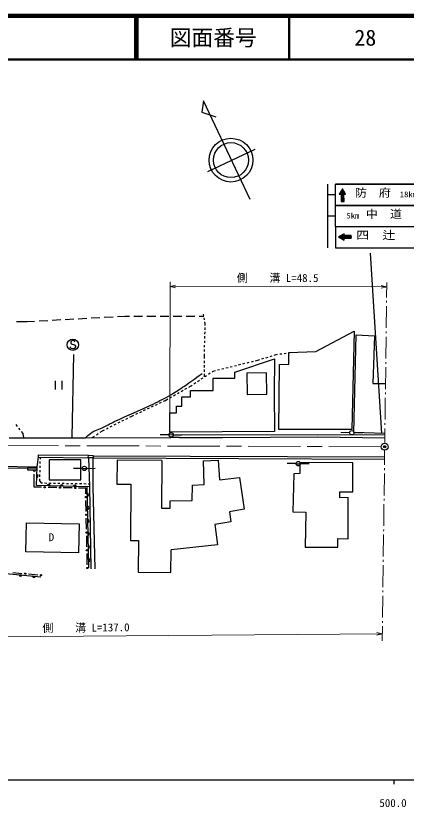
# Model space of a CAD drawing. Units: millimetres, scale not verified. Extents: x 40000 to 680000, y 20000 to 380000.
# Drawn here: x 481344 to 570866, y 198715 to 380000 of the extents above; entities that cross this region are included whole.
import ezdxf
from ezdxf.enums import TextEntityAlignment as Align

# ---------------------------------------------------------------- set-up
doc = ezdxf.new("R2010")
doc.units = ezdxf.units.MM
doc.header["$LTSCALE"] = 1000
doc.header["$PDMODE"] = 32
doc.header["$PDSIZE"] = 500
doc.linetypes.add('CHAIN', pattern=[18.5, 12, -1.5, 3.5, -1.5])
for name, color, linetype, lineweight in [('M-BGD', 7, 'Continuous', 25), ('M-BMK', 2, 'CHAIN', 13), ('M-BMK-HTXT', 7, 'Continuous', 13), ('M-BMK-SRVR', 3, 'Continuous', 25), ('M-STR-HTXT', 7, 'Continuous', 13), ('M-STR-STRC', 7, 'Continuous', 25), ('M-TTL', 2, 'Continuous', 140), ('M-TTL-BAND', 7, 'Continuous', 25), ('M-TTL-LINE', 7, 'Continuous', 50)]:
    doc.layers.add(name, color=color, linetype=linetype, lineweight=lineweight)
doc.layers.add('M-OTRS', color=6, linetype='Continuous')
doc.layers.add('M-TTL-TXT', color=7, linetype='Continuous')
doc.styles.add('ＭＳ ゴシック', font='')
doc.styles.get('ＭＳ ゴシック').set_extended_font_data('MS Gothic')

msp = doc.modelspace()

# ---------------------------------------------------------------- linework, layer by layer
at = {"layer": 'M-BGD'}
for p, q in [((524377, 360528), (524036, 357951)), ((535049, 337920), (524377, 360528)), ((524036, 357951), (527205, 356850)), ((525396, 344363), (536217, 349430)), ((488662, 310153), (486666, 310040)), ((491658, 310321), (489661, 310209)), ((494653, 310490), (492656, 310378)), ((497648, 310659), (495651, 310546)), ((500643, 310828), (498647, 310715)), ((503639, 310996), (501642, 310884)), ((506365, 311150), (504637, 311053)), ((507419, 311149), (506365, 311150)), ((510419, 311146), (508419, 311148)), ((513419, 311143), (511419, 311145)), ((516419, 311140), (514419, 311142)), ((519419, 311137), (517419, 311139)), ((522419, 311134), (520419, 311136)), ((524474, 311132), (523419, 311134)), ((524432, 311342), (524369, 311659)), ((524628, 310361), (524530, 310851)), ((483939, 309887), (481525, 309861)), ((485667, 309984), (483939, 309887)), ((524790, 309553), (524726, 309871)), ((524748, 308082), (524762, 308582)), ((524776, 309082), (524790, 309553)), ((524692, 306083), (524706, 306583)), ((524720, 307083), (524734, 307582)), ((524635, 304084), (524649, 304584)), ((524663, 305083), (524677, 305583)), ((524607, 303084), (524621, 303584)), ((542851, 302677), (543346, 302750)), ((543841, 302822), (544165, 302869)), ((524579, 302113), (524593, 302584)), ((524583, 301462), (524579, 302113)), ((524590, 300462), (524587, 300962)), ((536331, 300988), (536845, 301113)), ((536845, 301113), (537272, 301245)), ((537749, 301393), (538227, 301541)), ((538705, 301689), (539182, 301837)), ((539660, 301985), (540137, 302133)), ((540615, 302281), (541042, 302413)), ((541042, 302413), (541367, 302461)), ((541862, 302533), (542356, 302605)), ((524597, 299462), (524593, 299962)), ((528556, 299102), (529042, 299220)), ((529528, 299338), (530014, 299456)), ((530500, 299574), (530986, 299692)), ((531472, 299810), (531958, 299927)), ((532444, 300045), (532929, 300163)), ((533415, 300281), (533901, 300399)), ((534387, 300517), (534873, 300635)), ((535359, 300752), (535845, 300870)), ((524603, 298462), (524600, 298962)), ((524611, 297310), (524606, 297962)), ((524690, 297363), (525106, 297640)), ((525522, 297917), (525938, 298194)), ((526355, 298471), (526584, 298624)), ((526584, 298624), (527099, 298749)), ((527584, 298867), (528070, 298984)), ((490405, 296391), (490405, 294391)), ((491905, 296391), (491905, 294391)), ((522192, 295701), (522609, 295978)), ((523025, 296255), (523441, 296532)), ((523857, 296809), (524274, 297086)), ((518385, 293466), (518819, 293714)), ((519254, 293962), (519688, 294210)), ((520122, 294457), (520556, 294705)), ((520991, 294953), (521546, 295271)), ((521546, 295271), (521776, 295423)), ((515191, 291691), (515658, 291909)), ((515658, 291909), (516214, 292227)), ((516648, 292474), (517083, 292722)), ((517517, 292970), (517951, 293218)), ((511567, 289998), (512020, 290210)), ((512473, 290421), (512926, 290633)), ((513379, 290845), (513832, 291056)), ((514285, 291268), (514738, 291479)), ((507479, 288075), (507930, 288298)), ((507930, 288298), (508396, 288516)), ((508849, 288728), (509302, 288940)), ((509755, 289151), (510208, 289363)), ((510661, 289575), (511114, 289786)), ((503896, 286296), (504344, 286518)), ((504792, 286741), (505240, 286963)), ((505688, 287185), (506136, 287408)), ((506583, 287630), (507031, 287852)), ((481752, 285959), (481448, 286356)), ((482361, 285165), (482056, 285562)), ((483016, 284310), (482665, 284768)), ((500664, 284588), (501207, 284960)), ((501207, 284960), (501657, 285184)), ((502105, 285406), (502553, 285629)), ((503001, 285851), (503449, 286073)), ((558423, 285272), (541654, 285252)), ((483180, 283333), (483016, 284310)), ((498883, 283367), (499426, 283740)), ((499839, 284022), (500251, 284305)), ((516450, 284005), (514450, 283994)), ((518851, 283431), (516885, 283416)), ((517450, 284002), (519450, 283979)), ((557898, 284500), (555899, 284555)), ((558898, 284492), (560897, 284518)), ((486519, 278878), (486520, 279396)), ((486520, 279396), (497978, 279326)), ((499072, 279234), (565907, 278948)), ((486887, 277926), (486874, 277426)), ((486913, 278874), (486901, 278426)), ((499066, 278751), (565901, 278465)), ((545606, 277410), (543606, 277426)), ((545606, 277406), (546606, 277406)), ((546606, 277414), (548606, 277446)), ((428548, 276947), (486206, 276343)), ((430114, 277288), (486219, 276701)), ((486833, 275927), (486820, 275427)), ((486860, 276926), (486847, 276426)), ((496566, 276313), (494566, 276329)), ((496566, 276310), (497566, 276310)), ((497566, 276318), (499566, 276350)), ((485586, 272042), (485578, 275033)), ((486779, 273927), (486767, 273478)), ((486806, 274927), (486793, 274427)), ((487233, 272005), (485586, 272042)), ((486767, 273478), (487142, 273000)), ((487142, 273000), (487449, 272995)), ((487949, 272986), (488449, 272977)), ((490732, 271929), (488732, 271973)), ((488949, 272968), (489449, 272959)), ((489949, 272950), (490449, 272942)), ((490949, 272933), (491449, 272924)), ((491949, 272915), (492448, 272906)), ((492948, 272897), (493448, 272889)), ((493948, 272880), (494448, 272871)), ((494948, 272862), (495448, 272853)), ((495948, 272844), (496448, 272835)), ((496948, 272827), (497448, 272818)), ((497948, 272809), (498255, 272804)), ((498280, 272158), (498585, 253281)), ((494231, 271852), (492232, 271896)), ((497377, 271783), (495731, 271819)), ((497403, 270502), (497377, 271783)), ((497486, 266440), (497434, 269002)), ((497568, 262379), (497516, 264940)), ((497650, 258317), (497598, 260879)), ((497732, 254255), (497680, 256817)), ((480626, 252485), (482756, 252280)), ((484249, 252136), (486380, 251931))]:
    msp.add_line(p, q, dxfattribs=at)
for points in [[(541654, 285252), (541795, 300154), (543969, 300204), (543985, 302843), (550138, 303120), (558906, 307750), (558423, 285272)], [(565974, 284351), (558871, 284517), (559373, 306889), (563580, 306715), (563231, 295762), (566115, 295737)], [(531576, 298382), (540671, 301401), (540596, 293634), (540646, 284738)], [(540646, 284738), (516695, 284653), (516680, 289047), (518180, 289053), (518175, 290591), (519429, 290596), (519421, 292736), (521396, 292743), (521391, 294138), (526611, 294157), (526601, 297010), (531581, 297028), (531576, 298382)], [(479849, 283326), (497330, 283363), (516885, 283416)], [(516694, 284088), (528728, 284050), (550602, 284057), (565969, 284008)], [(518851, 283431), (528729, 283400), (550592, 283540), (565961, 283358)], [(486219, 276701), (486519, 278878), (497971, 278768)], [(498026, 278742), (498280, 272158), (497676, 272078)], [(499552, 253297), (499116, 272201), (499048, 278729)], [(514823, 278152), (504576, 278245), (504525, 272736), (507747, 272707), (507630, 259840), (509473, 259823), (509407, 252577), (516901, 252509), (516948, 257703)], [(514823, 278152), (514741, 267211), (516707, 267234), (516730, 268895), (521784, 268942), (521831, 272452), (524521, 272615), (524381, 278043), (527750, 278207), (528031, 273692), (532605, 274218), (533681, 266965), (530347, 266392), (530628, 264076), (526954, 263491), (527633, 258811), (516948, 257703)], [(430175, 276930), (431711, 267874), (432571, 256486), (431676, 252116), (459945, 254108), (487091, 251493)], [(498052, 253512), (497676, 272078), (486063, 272443), (486219, 276701)]]:
    msp.add_lwpolyline(points, dxfattribs=at)
for points in [[(534348, 298115), (534423, 293236), (538872, 293304), (538797, 298183)], [(497978, 279326), (499073, 279312), (499066, 278728), (497971, 278742)], [(489013, 273697), (496282, 273728), (496262, 278293), (488994, 278262)], [(558626, 277614), (546514, 277669), (546491, 275119), (545087, 275072), (544862, 266350), (547872, 266303), (547720, 258286), (555192, 258286), (555192, 260251), (557531, 260220), (557566, 269630), (555648, 269583), (555663, 270955), (558596, 270924)], [(486206, 276343), (484058, 276366), (484054, 275979), (486202, 275957)], [(483776, 263841), (495873, 263607), (495744, 256954), (483648, 257188)]]:
    msp.add_lwpolyline(points, close=True, dxfattribs=at)
for centre, radius in [((530673, 346939), 5016), ((530673, 346939), 4013), ((558398, 284486), 500), ((516950, 284007), 500), ((546106, 277406), 500), ((485576, 275783), 150), ((485576, 275783), 120), ((485576, 275783), 100), ((497066, 276310), 500), ((487983, 271989), 150), ((487983, 271989), 120), ((487983, 271989), 100), ((491482, 271912), 150), ((491482, 271912), 120), ((491482, 271912), 100), ((494981, 271835), 150), ((494981, 271835), 120), ((494981, 271835), 100), ((497419, 269752), 150), ((497419, 269752), 120), ((497419, 269752), 100), ((497501, 265690), 150), ((497501, 265690), 120), ((497501, 265690), 100), ((497583, 261629), 150), ((497583, 261629), 120), ((497583, 261629), 100), ((497665, 257567), 150), ((497665, 257567), 120), ((497665, 257567), 100), ((483503, 252208), 150), ((483503, 252208), 120), ((483503, 252208), 100), ((487126, 251859), 150), ((497747, 253506), 150), ((497747, 253506), 120), ((497747, 253506), 100), ((487126, 251859), 120), ((487126, 251859), 100)]:
    msp.add_circle(centre, radius, dxfattribs=at)
for centre, radius, start, end in [((486087, 274574), 354, 276.6996, 79.10478), ((486087, 274574), 283, 278.92364, 76.88074), ((486087, 274574), 212, 282.66997, 73.13442), ((486087, 274574), 142, 290.3817, 65.42269), ((486087, 274574), 100, 300.69936, 55.10502), ((488870, 272301), 354, 6.99924, 169.40442), ((488870, 272301), 283, 9.22328, 167.18038), ((488870, 272301), 212, 12.96961, 163.43406), ((488870, 272301), 142, 20.68134, 155.72233), ((488870, 272301), 100, 30.999, 145.40466), ((491868, 272207), 354, 6.99924, 169.40442), ((491868, 272207), 283, 9.22328, 167.18038), ((491868, 272207), 212, 12.96961, 163.43406), ((491868, 272207), 142, 20.68134, 155.72233), ((491868, 272207), 100, 30.999, 145.40466), ((494867, 272112), 354, 6.99924, 169.40442), ((494867, 272112), 283, 9.22328, 167.18038), ((494867, 272112), 212, 12.96961, 163.43406), ((494867, 272112), 142, 20.68134, 155.72233), ((494867, 272112), 100, 30.999, 145.40466), ((497658, 270292), 354, 279.95698, 82.36215), ((497658, 270292), 283, 282.18102, 80.13812), ((497658, 270292), 212, 285.92734, 76.39179), ((497658, 270292), 142, 293.63907, 68.68006), ((497658, 270292), 100, 303.95673, 58.3624), ((497719, 267293), 354, 279.95698, 82.36215), ((497719, 267293), 283, 282.18102, 80.13812), ((497719, 267293), 212, 285.92734, 76.39179), ((497719, 267293), 142, 293.63907, 68.68006), ((497719, 267293), 100, 303.95673, 58.3624), ((497780, 264294), 354, 279.95698, 82.36215), ((497780, 264294), 283, 282.18102, 80.13812), ((497780, 264294), 212, 285.92734, 76.39179), ((497780, 264294), 142, 293.63907, 68.68006), ((497780, 264294), 100, 303.95673, 58.3624), ((497841, 261294), 354, 279.95698, 82.36215), ((497841, 261294), 283, 282.18102, 80.13812), ((497841, 261294), 212, 285.92734, 76.39179), ((497841, 261294), 142, 293.63907, 68.68006), ((497841, 261294), 100, 303.95673, 58.3624), ((497901, 258295), 354, 279.95698, 82.36215), ((497901, 258295), 283, 282.18102, 80.13812), ((497901, 258295), 212, 285.92734, 76.39179), ((497901, 258295), 142, 293.63907, 68.68006), ((497901, 258295), 100, 303.95673, 58.3624), ((497962, 255296), 354, 279.95698, 82.36215), ((497962, 255296), 283, 282.18102, 80.13812), ((497962, 255296), 212, 285.92734, 76.39179), ((497962, 255296), 142, 293.63907, 68.68006), ((497962, 255296), 100, 303.95673, 58.3624), ((482482, 251992), 354, 183.29591, 345.70109), ((482482, 251992), 283, 185.51995, 343.47705), ((482482, 251992), 212, 189.26628, 339.73073), ((482482, 251992), 142, 196.97801, 332.019), ((482482, 251992), 100, 207.29567, 321.70133), ((485468, 251704), 354, 183.29591, 345.70109), ((485468, 251704), 283, 185.51995, 343.47705), ((485468, 251704), 212, 189.26628, 339.73073), ((485468, 251704), 142, 196.97801, 332.019), ((485468, 251704), 100, 207.29567, 321.70133)]:
    msp.add_arc(centre, radius, start, end, dxfattribs=at)
msp.add_open_spline([(497330, 283363), (497793, 283832), (497984, 283971), (498439, 284315), (499531, 285141), (500374, 285221), (501598, 285836), (502515, 286296), (503016, 286578), (503937, 287029), (507359, 288704), (509402, 289376), (512817, 291065), (514425, 291861), (515332, 292300), (516888, 293194), (518144, 293916), (518807, 294389), (520011, 295194), (521628, 296276), (522141, 296672), (524059, 298096)], degree=3, knots=[0, 0, 0, 0, 1, 1, 1, 2, 2, 2, 3, 3, 3, 4, 4, 4, 5, 5, 5, 6, 6, 6, 7, 7, 7, 7], dxfattribs=at)
at = {"layer": 'M-BMK'}
msp.add_line((565135, 281281), (466476, 281598), dxfattribs=at)
at = {"layer": 'M-BMK-HTXT'}
for p, q in [((566402, 318904), (566360, 315490)), ((566350, 314690), (566345, 314290)), ((566335, 313490), (566273, 308491)), ((566248, 306491), (566186, 301491)), ((566263, 307691), (566258, 307291)), ((566161, 299491), (566099, 294492)), ((566176, 300691), (566171, 300291)), ((566089, 293692), (566084, 293292)), ((566075, 292492), (566013, 287492)), ((566003, 286692), (565998, 286292)), ((565988, 285492), (565945, 282079)), ((565926, 280479), (565884, 277141)), ((565874, 276341), (565869, 275941)), ((565859, 275141), (565797, 270142)), ((565787, 269342), (565782, 268942)), ((565772, 268142), (565710, 263142)), ((565686, 261142), (565624, 256143)), ((565701, 262342), (565696, 261942)), ((565599, 254143), (565537, 249143)), ((565614, 255343), (565609, 254943)), ((565512, 247143), (565450, 242144)), ((565527, 248343), (565522, 247943)), ((565440, 241344), (565435, 240944)), ((565425, 240144), (565384, 236806))]:
    msp.add_line(p, q, dxfattribs=at)
at = {"layer": 'M-BMK-SRVR'}
msp.add_circle((565935, 281279), 800, dxfattribs=at)
at = {"layer": 'M-OTRS'}
msp.add_point((565935, 281279), dxfattribs=at)
at = {"layer": 'M-STR-HTXT'}
for p, q in [((516702, 289088), (516750, 319025)), ((516748, 318025), (517999, 318335)), ((516748, 318025), (566390, 317944)), ((516748, 318025), (517998, 317710)), ((566390, 317944), (565140, 317634)), ((566390, 317944), (565141, 318259)), ((428677, 237297), (565404, 238459)), ((565404, 238459), (564152, 238761)), ((565404, 238459), (564157, 238136))]:
    msp.add_line(p, q, dxfattribs=at)
at = {"layer": 'M-STR-STRC'}
for p, q in [((552915, 326838), (552915, 341418)), ((574545, 341418), (554643, 341418)), ((552915, 339049), (554643, 339049)), ((556466, 340059), (555538, 339127)), ((555660, 339127), (555574, 339212)), ((555802, 339126), (555627, 339301)), ((556516, 339967), (555679, 339126)), ((555944, 339126), (555679, 339390)), ((556416, 340150), (555708, 339440)), ((556603, 338611), (555731, 339479)), ((556603, 338752), (555784, 339568)), ((556566, 339876), (555820, 339126)), ((556603, 338893), (555836, 339657)), ((556602, 339035), (555888, 339746)), ((556366, 340242), (555912, 339786)), ((556652, 339126), (555941, 339835)), ((556616, 339784), (555960, 339126)), ((556666, 339693), (555987, 339011)), ((556716, 339601), (555987, 338869)), ((556766, 339510), (555987, 338728)), ((556816, 339419), (555987, 338586)), ((556604, 338469), (555987, 339083)), ((556602, 339062), (555987, 338444)), ((556794, 339126), (555993, 339924)), ((556936, 339126), (556045, 340013)), ((556855, 339348), (556098, 340102)), ((556316, 340333), (556116, 340132)), ((556685, 339658), (556150, 340191)), ((556516, 339968), (556202, 340280)), ((556346, 340278), (556255, 340369)), ((556866, 339327), (556666, 339126)), ((556916, 339236), (556807, 339126)), ((556966, 339144), (556948, 339126)), ((556604, 338328), (555987, 338942)), ((556603, 338921), (555987, 338302)), ((556604, 338186), (555987, 338801)), ((556603, 338779), (555987, 338161)), ((556605, 338045), (555987, 338659)), ((556603, 338638), (555987, 338019)), ((556605, 337904), (555987, 338518)), ((556604, 338496), (555987, 337877)), ((556605, 337762), (555987, 338377)), ((556604, 338355), (555987, 337735)), ((556606, 337621), (555987, 338236)), ((556604, 338213), (555987, 337594)), ((556606, 337479), (555987, 338095)), ((556477, 337466), (555987, 337954)), ((556336, 337466), (555987, 337813)), ((556194, 337466), (555987, 337672)), ((556053, 337466), (555987, 337531)), ((556605, 338072), (556001, 337466)), ((556605, 337931), (556142, 337466)), ((556605, 337789), (556284, 337466)), ((556606, 337648), (556425, 337466)), ((556606, 337506), (556566, 337466)), ((552915, 334189), (554643, 334189)), ((556403, 329960), (555650, 329203)), ((556625, 330041), (555739, 329151)), ((556424, 329972), (556625, 329772)), ((556516, 330022), (556625, 329913)), ((556607, 330072), (556625, 330054)), ((555473, 329451), (555383, 329360)), ((555418, 329421), (555619, 329221)), ((555783, 329621), (555472, 329308)), ((555510, 329471), (555965, 329017)), ((556093, 329790), (555561, 329255)), ((555601, 329521), (556312, 328814)), ((555693, 329571), (556624, 328644)), ((555784, 329621), (556625, 328784)), ((556625, 329899), (555828, 329098)), ((555875, 329671), (556625, 328925)), ((556625, 329758), (555917, 329046)), ((555967, 329721), (556626, 329065)), ((556716, 329708), (556006, 328994)), ((556058, 329771), (556740, 329093)), ((556858, 329708), (556095, 328941)), ((556150, 329821), (556882, 329093)), ((556999, 329708), (556184, 328889)), ((556241, 329871), (557024, 329093)), ((557141, 329709), (556273, 328837)), ((556333, 329921), (557166, 329093)), ((556626, 329049), (556362, 328784)), ((556625, 328907), (556451, 328732)), ((556625, 328765), (556540, 328680)), ((557282, 329709), (556669, 329093)), ((556689, 329708), (557307, 329093)), ((557424, 329709), (556810, 329093)), ((556831, 329708), (557449, 329093)), ((557565, 329710), (556951, 329093)), ((556972, 329708), (557591, 329093)), ((557706, 329710), (557092, 329093)), ((557114, 329709), (557733, 329093)), ((557848, 329710), (557233, 329093)), ((557255, 329709), (557874, 329093)), ((557989, 329711), (557374, 329093)), ((557396, 329709), (558016, 329093)), ((558131, 329711), (557515, 329093)), ((557538, 329710), (558158, 329093)), ((558272, 329711), (557656, 329093)), ((557679, 329710), (558286, 329106)), ((558285, 329583), (557797, 329093)), ((557821, 329710), (558285, 329248)), ((558285, 329441), (557938, 329093)), ((557962, 329711), (558285, 329389)), ((558285, 329299), (558080, 329093)), ((558104, 329711), (558285, 329530)), ((558286, 329158), (558221, 329093)), ((558245, 329711), (558285, 329671)), ((565300, 284289), (562671, 325645)), ((494070, 305478), (493952, 305242)), ((493952, 305242), (493952, 305123)), ((493952, 305123), (494070, 304887)), ((494306, 305596), (494070, 305478)), ((494070, 304887), (494779, 304651)), ((494543, 305596), (494306, 305596)), ((494779, 305478), (494543, 305596)), ((494897, 305242), (494779, 305478)), ((494779, 304651), (494897, 304533)), ((493952, 303942), (493834, 304178)), ((494070, 303823), (493952, 303942)), ((494306, 303705), (494070, 303823)), ((494543, 303705), (494306, 303705)), ((494779, 303823), (494543, 303705)), ((494897, 303942), (494779, 303823)), ((494897, 304533), (495015, 304296)), ((495015, 304178), (494897, 303942)), ((495015, 304296), (495015, 304178)), ((494608, 302418), (494213, 283466))]:
    msp.add_line(p, q, dxfattribs=at)
for points in [[(574545, 341418), (574545, 336558), (554643, 336558), (554643, 341418)], [(556602, 339126), (556976, 339126), (556276, 340405), (555525, 339127), (555987, 339125), (555987, 337466), (556606, 337466)], [(574545, 336558), (574545, 331698), (554643, 331698), (554643, 336558)], [(554643, 331698), (554643, 326838), (574545, 326838), (574545, 331698)], [(556625, 329707), (556625, 330082), (555346, 329381), (556624, 328630), (556626, 329093), (558286, 329093), (558285, 329711)]]:
    msp.add_lwpolyline(points, close=True, dxfattribs=at)
msp.add_circle((494425, 304651), 1300, dxfattribs=at)
at = {"layer": 'M-TTL'}
msp.add_line((680000, 380000), (40000, 380000), dxfattribs=at)
at = {"layer": 'M-TTL-BAND'}
for p, q in [((40000, 205000), (579000, 205000)), ((568000, 205000), (568000, 204000))]:
    msp.add_line(p, q, dxfattribs=at)
at = {"layer": 'M-TTL-LINE'}
for p, q in [((508747, 380000), (508747, 370000)), ((509247, 380000), (509247, 370000)), ((543997, 380000), (543997, 370000)), ((40000, 370000), (680000, 370000))]:
    msp.add_line(p, q, dxfattribs=at)

# ---------------------------------------------------------------- texts
at = {"layer": 'M-BGD', "style": 'ＭＳ ゴシック'}
msp.add_text('D', height=1833, dxfattribs=at).set_placement((489515, 259102), align=Align.BOTTOM_CENTER)
at = {"layer": 'M-STR-HTXT', "style": 'ＭＳ ゴシック'}
for s, rotation, p in [('側\u3000\u3000溝 L=48.5', 359.907, (541387, 318485)), ('側\u3000\u3000溝 L=137.0', 0.487, (497455, 238382))]:
    msp.add_text(s, height=1833, rotation=rotation, dxfattribs=at).set_placement(p, align=Align.BOTTOM_CENTER)
at = {"layer": 'M-STR-STRC', "style": 'ＭＳ ゴシック'}
for s, height, width, p in [('防\u3000府', 1833, 1.1, (563219, 337996)), ('18km', 1320, 1.1, (571376, 338047)), ('中\u3000道', 1833, 1.1, (565758, 333136)), ('5km', 1320, 1.1, (558647, 333169)), ('四\u3000辻', 1833, 1.2, (563898, 328276))]:
    msp.add_text(s, height=height, dxfattribs=dict(at, width=width)).set_placement(p, align=Align.BOTTOM_CENTER)
at = {"layer": 'M-TTL-BAND', "style": 'ＭＳ ゴシック'}
msp.add_text('500.0', height=1833, dxfattribs=at).set_placement((567844, 198195), align=Align.BOTTOM_CENTER)
at = {"layer": 'M-TTL-TXT', "style": 'ＭＳ ゴシック'}
for s, p in [('図面番号', (526622, 375000)), ('28', (561497, 375000))]:
    msp.add_text(s, height=3666, dxfattribs=at).set_placement(p, align=Align.MIDDLE_CENTER)

doc.saveas('drawing.dxf')
